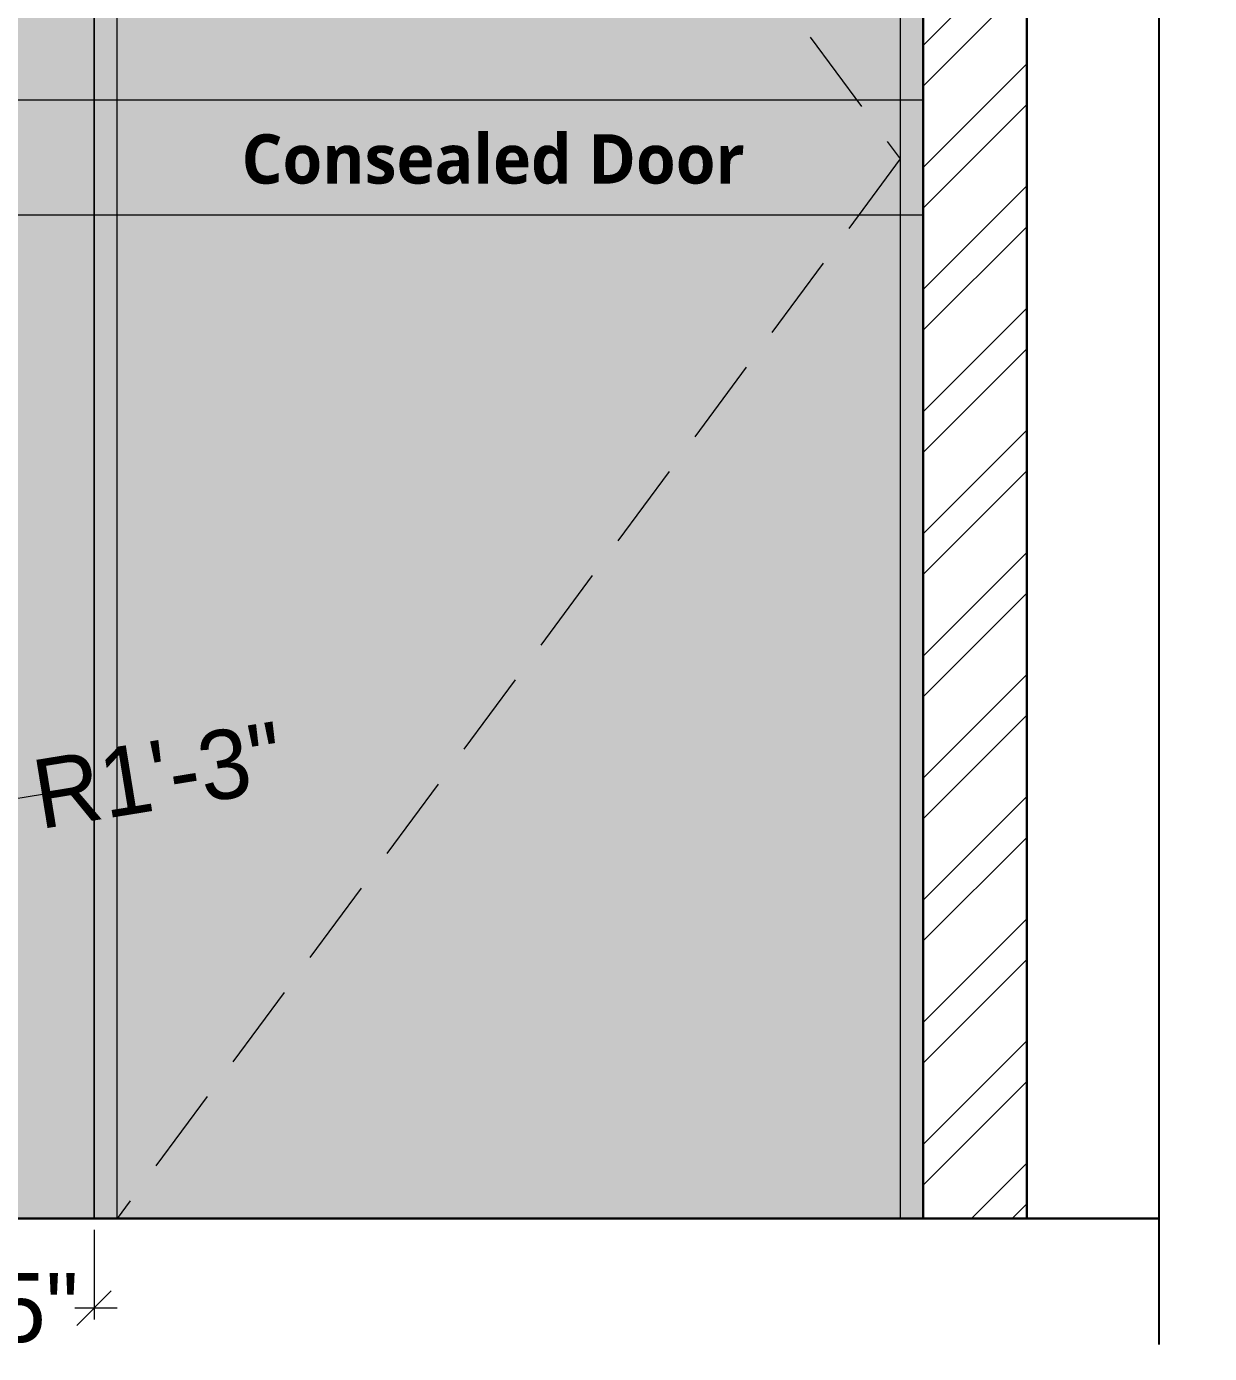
# Model space of a CAD drawing. Header units: millimetres. Extents: x 35877 to 3066687, y -650199 to -40525.
# Drawn here: x 148113.7 to 148165.1, y -179616.6 to -179559 of the extents above; entities that cross this region are included whole.
import ezdxf

# ---------------------------------------------------------------- set-up
doc = ezdxf.new("R2010")
doc.units = ezdxf.units.MM
doc.header["$MEASUREMENT"] = 0
doc.header["$PDMODE"] = 35
doc.linetypes.add('DASHED', pattern=[0.75, 0.5, -0.25])
doc.linetypes.add('DASHED2', pattern=[0.375, 0.25, -0.125])
doc.layers.get('Defpoints').update_dxf_attribs({"color": 220})
doc.layers.add('AR HATCH-7', color=7, linetype='Continuous')
for name, color, linetype, lineweight in [('ELEVATION', 250, 'Continuous', 9), ('FIRST FLOOR ( DW_RAIL )', 7, 'Continuous', 9), ('FURNI', 25, 'Continuous', 5), ('FURNITURE', 32, 'Continuous', 9), ('furniture dimensions', 1, 'DASHED', 0), ('SECTION ( SLAB PLine )', 104, 'Continuous', 30), ('Text', 7, 'Continuous', 15), ('wall', 7, 'Continuous', 30), ('XX~SLAB ( BEAM )~ ( DIM )', 7, 'Continuous', 9)]:
    doc.layers.add(name, color=color, linetype=linetype, lineweight=lineweight)
doc.styles.add('century g', font='GOTHIC.TTF')
doc.styles.get("Standard").update_dxf_attribs({"font": 'arial.ttf', "height": 6})
doc.dimstyles.new('Archana', dxfattribs={"dimtxt": 2, "dimasz": 0.75, "dimexe": 0.5, "dimexo": 0.5, "dimgap": 0, "dimtad": 0, "dimzin": 0, "dimdsep": 46, "dimlunit": 4, "dimtxsty": 'century g', "dimblk": 'OBLIQUE', "dimcen": 0, "dimdle": 1, "dimclrd": 256, "dimclre": 256, "dimclrt": 256, "dimadec": 0, "dimazin": 0, "dimtfac": 1, "dimtofl": 0, "dimtmove": 1, "dimatfit": 3, "dimfxl": 1, "dimfxlon": 1, "dimtolj": 1, "dimtzin": 0, "dimlwd": -1, "dimlwe": -1, "dimarcsym": 0})

# ---------------------------------------------------------------- blocks, each defined once
blk = doc.blocks.new('_Oblique')
at = {"layer": 'wall', "color": 0, "lineweight": -2}
blk.add_line((-0.5, -0.5), (0.5, 0.5), dxfattribs=at)
blk = doc.blocks.new('*D470')
at = {"layer": 'Defpoints', "color": 0, "linetype": 'Continuous', "lineweight": 0, "transparency": 16777216}
for p in [(148111.6450494418, -179610.7797454867), (148116.6450494418, -179610.7797454867), (148116.6450494418, -179614.6785906636)]:
    blk.add_point(p, dxfattribs=at)
at = {"layer": 'furniture dimensions', "color": 5, "linetype": 'ByBlock', "transparency": 16777216}
blk.add_line((148111.6450494418, -179611.2797454867), (148111.6450494418, -179615.1785906636), dxfattribs=at)
at = {"layer": 'furniture dimensions', "color": 5, "linetype": 'Continuous', "transparency": 16777216}
for p, q in [((148116.6450494418, -179611.2797454867), (148116.6450494418, -179615.1785906636)), ((148110.6450494418, -179614.6785906636), (148112.4757768381, -179614.6785906636)), ((148117.6450494418, -179614.6785906636), (148115.8143220455, -179614.6785906636))]:
    blk.add_line(p, q, dxfattribs=at)
at = {"layer": 'furniture dimensions', "color": 5, "linetype": 'Continuous', "transparency": 16777216, "xscale": 1.5, "yscale": 1.5, "zscale": 1.5, "rotation": 180}
blk.add_blockref('_Oblique', (148111.6450494418, -179614.6785906636), dxfattribs=at)
at = {"layer": 'furniture dimensions', "color": 5, "linetype": 'Continuous', "transparency": 16777216, "xscale": 1.5, "yscale": 1.5, "zscale": 1.5}
blk.add_blockref('_Oblique', (148116.6450494418, -179614.6785906636), dxfattribs=at)
at = {"layer": 'furniture dimensions', "linetype": 'Continuous', "lineweight": 0, "transparency": 16777216, "insert": (148114.1450494418, -179614.6785906636), "char_height": 3, "attachment_point": 5, "style": 'century g'}
blk.add_mtext('\\A1;5"', dxfattribs=at)
blk = doc.blocks.new('*D473')
at = {"layer": 'Defpoints', "color": 0, "linetype": 'Continuous', "lineweight": 0, "transparency": 16777216}
for p in [(148111.4447722711, -179592.8506817076), (148096.1955525791, -179595.3302486241)]:
    blk.add_point(p, dxfattribs=at)
at = {"layer": 'furniture dimensions', "color": 5, "linetype": 'Continuous', "transparency": 16777216}
blk.add_line((148114.4058822337, -179592.3691967236), (148111.4447722711, -179592.8506817076), dxfattribs=at)
at = {"layer": 'furniture dimensions', "color": 5, "linetype": 'Continuous', "transparency": 16777216, "xscale": 1.5, "yscale": 1.5, "zscale": 1.5, "rotation": 189.2356286395764}
blk.add_blockref('_Oblique', (148111.4447722711, -179592.8506817076), dxfattribs=at)
at = {"layer": 'furniture dimensions', "linetype": 'Continuous', "lineweight": 0, "transparency": 16777216, "insert": (148119.4343340939, -179591.5515560098), "char_height": 3, "attachment_point": 5, "rotation": 9.235628639576419, "style": 'century g'}
blk.add_mtext('\\A1;R1\'-3"', dxfattribs=at)

msp = doc.modelspace()

# ---------------------------------------------------------------- hatches: boundary and pattern name
at = {"layer": 'AR HATCH-7', "lineweight": 0, "true_color": 0x939598, "transparency": 33554687}
h = msp.add_hatch(dxfattribs=at)
h.set_pattern_fill('ANSI32', color=252, scale=10)
h.set_pattern_definition([(45, (-505.4970926083042, 273.7705194159644), (-2.651650429449553, 2.651650429449553), []), (45, (-503.7293256583043, 273.7705194159644), (-2.651650429449553, 2.651650429449553), [])])
h.paths.add_polyline_path([(148157.1450494424, -179486.7797454867), (148152.6450494424, -179486.7797454867), (148152.6450494424, -179610.7797454867), (148157.1450494424, -179610.7797454867)])
at = {"layer": 'AR HATCH-7', "lineweight": 0, "true_color": 0xe7e2df, "transparency": 33554687}
h = msp.add_hatch(color=254, dxfattribs=at)
h.dxf.hatch_style = 1
h.paths.add_polyline_path([(148152.6450494424, -179512.7797454868), (148116.6450494418, -179512.7797454868), (148116.6450494418, -179517.7797454868), (148152.6450494424, -179517.7797454868)])
h.paths.add_polyline_path([(148152.6450494424, -179492.7797454868), (148116.6450494418, -179492.7797454868), (148116.6450494418, -179512.7797454868), (148152.6450494424, -179512.7797454868)])
h.paths.add_polyline_path([(148116.6450494418, -179492.7797454868), (148111.6450494418, -179492.7797454868), (148111.6450494418, -179512.7797454868), (148116.6450494418, -179512.7797454868)])
h.paths.add_polyline_path([(148111.6450494418, -179492.7797454868), (148073.1450494418, -179492.7797454868), (148073.1450494418, -179512.7797454868), (148111.6450494418, -179512.7797454868)])
h.paths.add_polyline_path([(148098.4628586215, -179505.3680758643), (148086.3272402622, -179505.3680758643), (148086.3272402622, -179500.960164468), (148098.4628586215, -179500.960164468)], flags=16)
h.paths.add_polyline_path([(148111.6450494418, -179512.7797454868), (148073.1450494418, -179512.7797454868), (148073.1450494418, -179517.7797454868), (148111.6450494418, -179517.7797454868)])
h.paths.add_polyline_path([(148116.6450494418, -179512.7797454868), (148111.6450494418, -179512.7797454868), (148111.6450494418, -179517.7797454868), (148116.6450494418, -179517.7797454868)])
h.paths.add_polyline_path([(148116.6450494418, -179517.7797454868), (148111.6450494418, -179517.7797454868), (148111.6450494418, -179562.208734292), (148116.6450494418, -179562.208734292)])
h.paths.add_polyline_path([(148111.6450494418, -179517.7797454868), (148073.1450494418, -179517.7797454868), (148073.1450494418, -179562.208734292), (148111.6450494418, -179562.208734292)])
h.paths.add_polyline_path([(148107.6411223042, -179521.1573958205), (148107.6411223042, -179558.8310839584), (148077.1489765795, -179558.8310839584), (148077.1489765795, -179521.1573958205)], flags=16)
h.paths.add_polyline_path([(148111.6450494418, -179562.208734292), (148073.1450494418, -179562.208734292), (148073.1450494418, -179567.208734292), (148111.6450494418, -179567.208734292)])
h.paths.add_polyline_path([(148116.6450494418, -179562.208734292), (148111.6450494418, -179562.208734292), (148111.6450494418, -179567.208734292), (148116.6450494418, -179567.208734292)])
h.paths.add_polyline_path([(148116.6450494418, -179567.208734292), (148111.6450494418, -179567.208734292), (148111.6450494418, -179577.8563448332), (148111.6842017962, -179579.8807517614), (148111.6450494418, -179579.8807517614), (148111.6450494418, -179610.7797454867), (148116.6450494418, -179610.7797454867)])
h.paths.add_polyline_path([(148111.6450494418, -179567.208734292), (148073.1450494418, -179567.208734292), (148073.1450494418, -179577.8563448317), (148111.6450494418, -179577.8563448317)])
edge = h.paths.add_edge_path()
edge.add_line((148111.6450494418, -179579.8807517614), (148097.0947262298, -179579.8807517614))
edge.add_arc((148096.8783036756, -179594.6459114897), 14.76674576621739, -1.1289102985756472e-10, 89.16023861221731, ccw=False)
edge.add_line((148111.6450494418, -179594.6459114897), (148111.6450494418, -179579.8807517614))
edge = h.paths.add_edge_path()
edge.add_arc((148096.8783036756, -179594.6459114897), 14.76674576624646, -89.16023861221731, 1.1289102985756472e-10, ccw=False)
edge.add_line((148097.0947262298, -179609.411071218), (148111.6450494418, -179609.411071218))
edge.add_line((148111.6450494418, -179609.411071218), (148111.6450494418, -179594.6459114897))
edge = h.paths.add_edge_path()
edge.add_arc((148096.8783036756, -179594.6459114897), 14.76674576624646, 90.83976138778269, 180.0000000001129, ccw=False)
edge.add_line((148096.6618811213, -179579.8807517614), (148073.1450494418, -179579.8807517614))
edge.add_line((148073.1450494418, -179579.8807517614), (148073.1450494418, -179610.7797454867))
edge.add_line((148073.1450494418, -179610.7797454867), (148082.1115579093, -179610.7797454867))
edge.add_line((148082.1115579093, -179610.7797454867), (148082.1115579093, -179609.411071218))
edge.add_line((148082.1115579093, -179609.411071218), (148096.6618811213, -179609.411071218))
edge.add_arc((148096.8783036756, -179594.6459114897), 14.76674576621739, 179.9999999998871, 269.16023861221726, ccw=False)
h.paths.add_polyline_path([(148073.1450494418, -179579.8807517614), (148068.1450494418, -179579.8807517614), (148068.1450494418, -179610.7797454867), (148073.1450494418, -179610.7797454867)])
h.paths.add_polyline_path([(148073.1450494418, -179567.208734292), (148068.1450494418, -179567.208734292), (148068.1450494418, -179577.8563448317), (148073.1450494418, -179577.8563448317)])
h.paths.add_polyline_path([(148073.1450494418, -179562.208734292), (148068.1450494418, -179562.208734292), (148068.1450494418, -179567.208734292), (148073.1450494418, -179567.208734292)])
h.paths.add_polyline_path([(148073.1450494418, -179517.7797454868), (148068.1450494418, -179517.7797454868), (148068.1450494418, -179562.208734292), (148073.1450494418, -179562.208734292)])
h.paths.add_polyline_path([(148073.1450494418, -179512.7797454868), (148068.1450494418, -179512.7797454868), (148068.1450494418, -179517.7797454868), (148073.1450494418, -179517.7797454868)])
h.paths.add_polyline_path([(148073.1450494418, -179492.7797454868), (148068.1450494418, -179492.7797454868), (148068.1450494418, -179512.7797454868), (148073.1450494418, -179512.7797454868)])
h.paths.add_polyline_path([(148098.4628586215, -179500.960164468), (148086.3272402622, -179500.960164468), (148086.3272402622, -179505.3680758643), (148098.4628586215, -179505.3680758643)], flags=16)
h = msp.add_hatch(color=254, dxfattribs=at)
h.dxf.hatch_style = 1
h.paths.add_polyline_path([(148151.6450494424, -179567.208734292), (148117.6450494418, -179567.208734292), (148117.6450494418, -179610.7797454867), (148151.6450494424, -179610.7797454867)])
h.paths.add_polyline_path([(148151.6450494424, -179562.208734292), (148117.6450494418, -179562.208734292), (148117.6450494418, -179567.208734292), (148151.6450494424, -179567.208734292)], flags=17)
h.paths.add_polyline_path([(148151.6450494424, -179518.7797454868), (148117.6450494418, -179518.7797454868), (148117.6450494418, -179562.208734292), (148151.6450494424, -179562.208734292)], flags=17)
h.paths.add_polyline_path([(148152.6450494424, -179517.7797454868), (148116.6450494418, -179517.7797454868), (148116.6450494418, -179562.208734292), (148117.6450494418, -179562.208734292), (148117.6450494418, -179518.7797454868), (148151.6450494424, -179518.7797454868), (148151.6450494424, -179567.2087342921), (148152.6450494424, -179567.2087342921)])
h.paths.add_polyline_path([(148117.6450494418, -179567.208734292), (148116.6450494418, -179567.208734292), (148116.6450494418, -179610.7797454867), (148117.6450494418, -179610.7797454867)])
h.paths.add_polyline_path([(148117.6450494418, -179562.208734292), (148116.6450494418, -179562.208734292), (148116.6450494418, -179567.208734292), (148117.6450494418, -179567.208734292)], flags=17)
h.paths.add_polyline_path([(148152.6450494424, -179567.208734292), (148151.6450494424, -179567.208734292), (148151.6450494424, -179610.7797454867), (148152.6450494424, -179610.7797454867)])

# ---------------------------------------------------------------- linework, layer by layer
at = {"layer": 'ELEVATION', "lineweight": 0, "transparency": 33554687}
for points in [[(148116.6450494418, -179517.7797454868), (148152.6450494424, -179517.7797454868), (148152.6450494424, -179610.7797454867), (148116.6450494418, -179610.7797454867)], [(148117.6450494418, -179518.7797454868), (148151.6450494424, -179518.7797454868), (148151.6450494424, -179610.7797454867), (148117.6450494418, -179610.7797454867)]]:
    msp.add_lwpolyline(points, close=True, dxfattribs=at)
at = {"layer": 'FIRST FLOOR ( DW_RAIL )', "color": 251, "linetype": 'DASHED2', "lineweight": 0, "ltscale": 15, "true_color": 0x4b4c4e, "transparency": 33554687}
for p, q in [((148117.6450494418, -179518.7797454868), (148151.6450494424, -179564.7797454867)), ((148151.6450494424, -179564.7797454867), (148117.6450494418, -179610.7797454867))]:
    msp.add_line(p, q, dxfattribs=at)
at = {"layer": 'FURNI', "lineweight": 0, "transparency": 33554687}
msp.add_line((148116.6450494418, -179508.7797454867), (148116.6450494418, -179574.7797454868), dxfattribs=at)
at = {"layer": 'FURNITURE', "lineweight": 0, "transparency": 33554687}
for p, q in [((148116.6450494418, -179499.7797454864), (148116.6450494418, -179610.7797454868)), ((148068.1450494418, -179562.208734292), (148152.6450494424, -179562.208734292)), ((148068.1450494418, -179567.208734292), (148152.6450494424, -179567.208734292))]:
    msp.add_line(p, q, dxfattribs=at)
at = {"layer": 'FURNITURE', "color": 252, "lineweight": 25, "true_color": 0x939598, "transparency": 33554687}
msp.add_lwpolyline([(148162.8876699579, -179481.7797454867), (148162.8876699579, -179543.5297876856), (148160.9654052353, -179544.5853712758), (148165.0822331487, -179544.8353712758), (148162.8876699579, -179545.8588123324), (148162.8876699579, -179616.2566833571)], dxfattribs=at)
at = {"layer": 'SECTION ( SLAB PLine )', "color": 1, "transparency": 33554687}
msp.add_line((148059.5502531423, -179610.7797454867), (148162.8876699579, -179610.7797454867), dxfattribs=at)
at = {"layer": 'XX~SLAB ( BEAM )~ ( DIM )', "lineweight": 30, "transparency": 33554687}
msp.add_lwpolyline([(148152.6450494424, -179486.7797454867), (148157.1450494424, -179486.7797454867), (148157.1450494424, -179610.7797454867), (148152.6450494424, -179610.7797454867)], close=True, dxfattribs=at)

# ---------------------------------------------------------------- texts
at = {"layer": 'Text', "ltscale": 20, "transparency": 33554687, "insert": (148123.0507098348, -179563.7067148962), "char_height": 2.143647067667527, "width": 39.27781730960072, "attachment_point": 1}
msp.add_mtext('{\\fMalgun Gothic|b1|i0|c0|p34;\\C1;Consealed Door}', dxfattribs=at)

# ---------------------------------------------------------------- dimensions: what is measured, and where the dimension line sits
at = {"layer": 'furniture dimensions', "color": 5, "linetype": 'Continuous', "lineweight": 0, "transparency": 33554687}
dim = msp.add_radius_dim(center=(148096.1955525791, -179595.3302486241), mpoint=(148111.4447722711, -179592.8506817076), dimstyle='Archana', override={"dimtxt": 3, "dimasz": 1.5, "dimdec": 0, "dimclrd": 5, "dimclre": 5, "dimfxl": 4}, dxfattribs=at)
dim.commit()
dim.dimension.update_dxf_attribs({"geometry": '*D473', "text_midpoint": (148119.4343340939, -179591.5515560098)})
dim = msp.add_linear_dim(base=(148116.6450494418, -179614.6785906636), p1=(148111.6450494418, -179610.7797454867), p2=(148116.6450494418, -179610.7797454867), dimstyle='Archana', override={"dimtxt": 3, "dimasz": 1.5, "dimdec": 0, "dimclrd": 5, "dimclre": 5, "dimfxl": 4}, dxfattribs=at)
dim.commit()
dim.dimension.update_dxf_attribs({"geometry": '*D470', "text_midpoint": (148114.1450494418, -179614.6785906636)})

doc.saveas('drawing.dxf')
